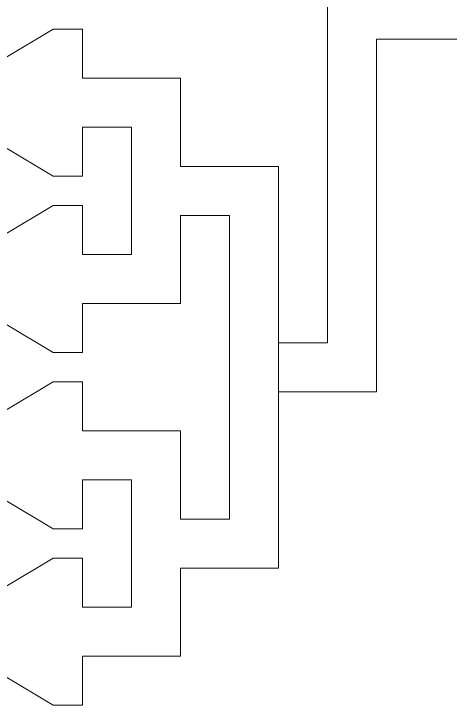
# Model space of a CAD drawing. Extents: x 1000 to 49000, y 2919 to 77300.
# Drawn here: x 33430 to 33875, y 64625 to 65331 of the extents above; entities that cross this region are included whole.
import ezdxf

# ---------------------------------------------------------------- set-up
doc = ezdxf.new("R2010")
doc.units = 13
doc.layers.add('Inner', color=4, linetype='Continuous', lineweight=0, true_color=0x00ffff)

msp = doc.modelspace()

# ---------------------------------------------------------------- linework, layer by layer
at = {"layer": 'Inner'}
for points in [[(33900, 66795), (33900, 65305), (33800, 65305), (33800, 64945), (33700, 64945)], [(33700, 64945), (33700, 64995), (33750, 64995), (33750, 65665), (33700, 65665), (33700, 65715), (33800, 65715), (33800, 65355), (33850, 65355), (33850, 66745)], [(33420, 64655), (33470, 64625), (33500, 64625), (33500, 64675), (33600, 64675), (33600, 64765), (33700, 64765), (33700, 64945), (33700, 64995), (33700, 65175), (33600, 65175), (33600, 65265), (33500, 65265), (33500, 65315), (33470, 65315), (33420, 65285)], [(33420, 65195), (33470, 65165), (33500, 65165), (33500, 65215), (33550, 65215), (33550, 65085), (33500, 65085), (33500, 65135), (33470, 65135), (33420, 65105)], [(33420, 65015), (33470, 64985), (33500, 64985), (33500, 65035), (33600, 65035), (33600, 65125), (33650, 65125), (33650, 64815), (33600, 64815), (33600, 64905), (33500, 64905), (33500, 64955), (33470, 64955), (33420, 64925)], [(33420, 64835), (33470, 64805), (33500, 64805), (33500, 64855), (33550, 64855), (33550, 64725), (33500, 64725), (33500, 64775), (33470, 64775), (33420, 64745)]]:
    msp.add_lwpolyline(points, dxfattribs=at)

doc.saveas('drawing.dxf')
